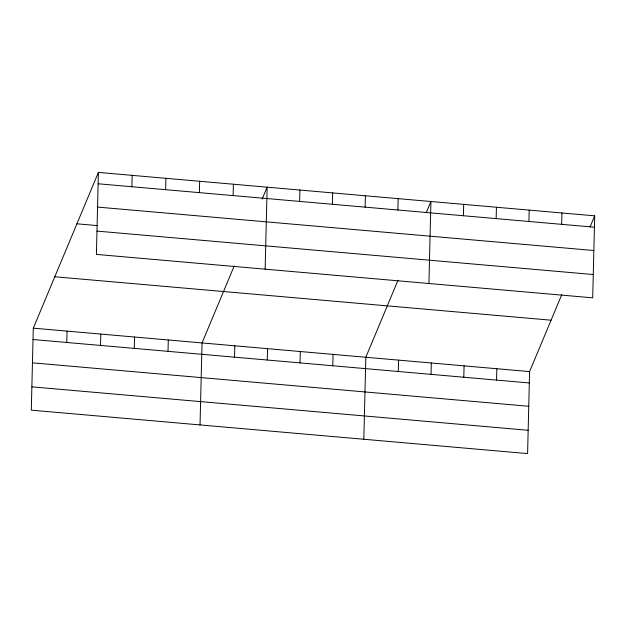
<?xml version="1.0" encoding="UTF-8"?>
<svg xmlns="http://www.w3.org/2000/svg" width="626" height="626" viewBox="0 0 626 626"><rect width="100%" height="100%" fill="white"/><g stroke="black" fill="none" stroke-linecap="round" stroke-linejoin="round"><path stroke-width="0.94" d="M98.407 172.408L96.404 254.406L592.697 297.835L594.7 215.845L98.407 172.408L33.303 328.165L31.3 410.155L527.593 453.592L529.596 371.594L561.78 294.603M66.771 342.485L67.052 331.115M100.52 345.435L100.802 334.073M131.883 186.728L132.156 175.366M134.269 348.392L134.543 337.023M165.632 189.686L165.906 178.316M168.018 351.342L168.292 339.973M199.373 192.636L199.655 181.266M200.038 424.921L202.041 342.931L234.226 265.933M233.122 195.594L233.404 184.224M234.523 357.164L234.797 345.795M265.142 269.172L267.145 187.174L262.137 199.17M267.279 360.028L267.552 348.666M299.627 201.408L299.901 190.046M300.026 362.9L300.308 351.53M332.383 204.279L332.656 192.91M332.782 365.764L333.063 354.394M365.138 207.143L365.412 195.774M363.816 439.256L365.819 357.266L398.003 280.268M397.893 210.007L398.167 198.645M398.292 371.5L398.574 360.13M428.92 283.508L430.923 201.509L426.267 212.644M431.048 374.364L431.33 362.994M463.404 215.743L463.678 204.373M463.803 377.228L464.085 365.866M496.16 218.607L496.434 207.245M496.559 380.099L496.841 368.73M528.915 221.479L529.189 210.109M561.671 224.343L561.945 212.973M590.044 226.98L594.7 215.845M98.133 183.778L594.418 227.207M97.562 207.081L593.855 250.517M76.928 223.811L97.171 225.579M96.975 231.096L593.268 274.532M54.791 276.762L551.076 320.199M33.303 328.165L529.596 371.594M33.029 339.527L529.314 382.963M32.458 362.837L528.743 406.274M31.871 386.852L528.156 430.281"/></g></svg>
